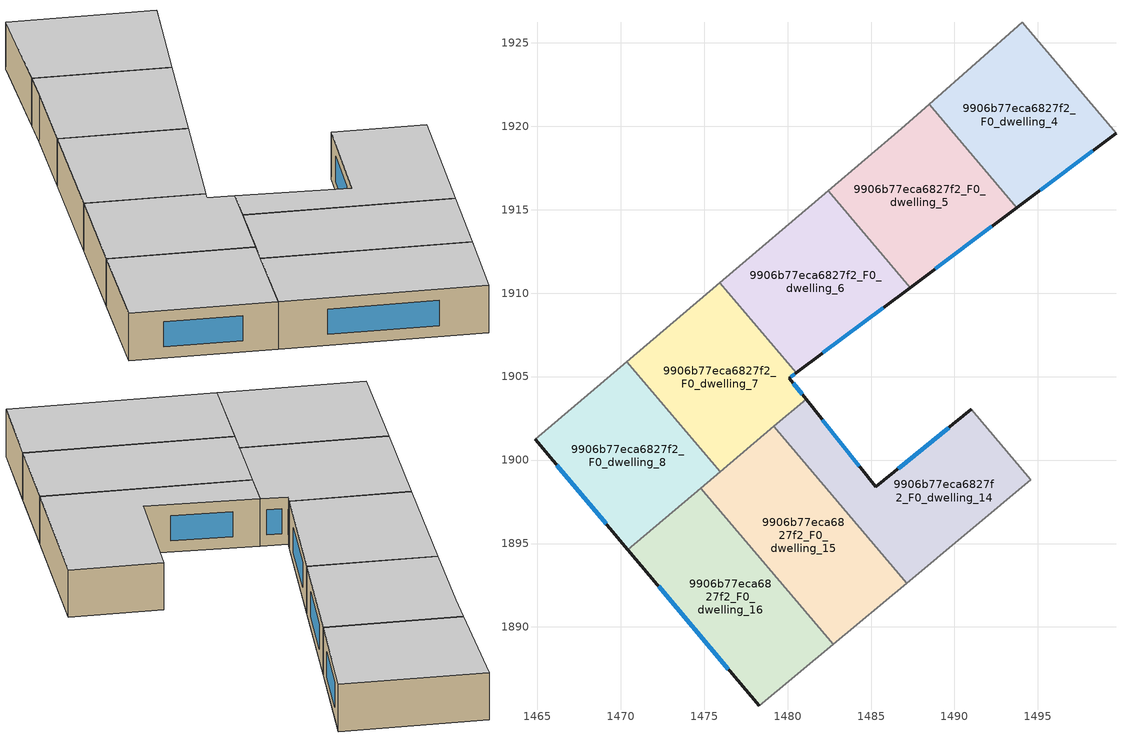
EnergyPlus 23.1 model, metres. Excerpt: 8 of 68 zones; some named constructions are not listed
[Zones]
9906b77eca6827f2_F0_dwelling_14
 floor ground (EU_floor_Construction): 1490.99,1903.04 1494.57,1898.81 1487.13,1892.63 1479.18,1902.01 1481.11,1903.65 1485.29,1898.39 z0
 wall outside (EU_wall_Construction): 1490.99,1903.04 1485.29,1898.39 1481.11,1903.65 z0:3
 wall to 9906b77eca6827f2_F0_dwelling_13 (EU_wall_Construction): 1494.57,1898.81 1490.99,1903.04 z0:3
 wall adiabatic (EU_wall_Construction): 1487.13,1892.63 1494.57,1898.81 z0:3
 wall to 9906b77eca6827f2_F0_dwelling_15 (EU_wall_Construction): 1479.18,1902.01 1487.13,1892.63 z0:3
 wall to 9906b77eca6827f2_F0_dwelling_7 (EU_wall_Construction): 1481.11,1903.65 1479.18,1902.01 z0:3
 window (EU_Window_Construction): 1484.31,1899.62 1482.09,1902.42 / 1489.65,1901.94 1486.63,1899.48 z0.7:2.3
 ceiling to 9906b77eca6827f2_F1_dwelling_14 (EU_floor_Construction): 1494.57,1898.81 1490.99,1903.04 1485.29,1898.39 1481.11,1903.65 1479.18,1902.01 1487.13,1892.63 z3
9906b77eca6827f2_F0_dwelling_15
 floor ground (EU_floor_Construction): 1479.18,1902.01 1487.13,1892.63 1482.73,1888.97 1474.81,1898.32 z0
 wall adiabatic (EU_wall_Construction): 1482.73,1888.97 1487.13,1892.63 z0:3
 wall to 9906b77eca6827f2_F0_dwelling_16 (EU_wall_Construction): 1474.81,1898.32 1482.73,1888.97 z0:3
 wall to 9906b77eca6827f2_F0_dwelling_8 (EU_wall_Construction): 1475.96,1899.29 1474.81,1898.32 z0:3
 wall to 9906b77eca6827f2_F0_dwelling_7 (EU_wall_Construction): 1479.18,1902.02 1475.96,1899.29 z0:3
 ceiling to 9906b77eca6827f2_F1_dwelling_15 (EU_floor_Construction): 1487.13,1892.63 1479.18,1902.01 1474.81,1898.32 1482.73,1888.97 z3
9906b77eca6827f2_F0_dwelling_16
 floor ground (EU_floor_Construction): 1474.81,1898.32 1482.73,1888.97 1478.3,1885.29 1470.44,1894.62 z0
 wall outside (EU_wall_Construction): 1470.44,1894.62 1478.3,1885.29 z0:3
 wall adiabatic (EU_wall_Construction): 1478.3,1885.29 1482.73,1888.97 z0:3
 wall to 9906b77eca6827f2_F0_dwelling_8 (EU_wall_Construction): 1474.81,1898.32 1470.44,1894.62 z0:3
 window (EU_Window_Construction): 1472.29,1892.43 1476.46,1887.48 z0.7:2.3
 ceiling to 9906b77eca6827f2_F1_dwelling_16 (EU_floor_Construction): 1482.73,1888.97 1474.81,1898.32 1470.44,1894.62 1478.3,1885.29 z3
9906b77eca6827f2_F0_dwelling_4
 floor ground (EU_floor_Construction): 1494.04,1926.22 1499.67,1919.57 1493.73,1915.12 1488.48,1921.31 z0
 wall outside (EU_wall_Construction): 1493.73,1915.12 1499.67,1919.57 z0:3
 wall to 9906b77eca6827f2_F0_dwelling_3 (EU_wall_Construction): 1499.67,1919.57 1494.04,1926.22 z0:3
 wall to 9906b77eca6827f2_F0_dwelling_5 (EU_wall_Construction): 1488.48,1921.31 1493.73,1915.12 z0:3
 wall adiabatic (EU_wall_Construction): 1494.04,1926.22 1488.48,1921.31 z0:3
 window (EU_Window_Construction): 1495.12,1916.16 1498.28,1918.53 z0.7:2.3
 ceiling to 9906b77eca6827f2_F1_dwelling_4 (EU_floor_Construction): 1499.67,1919.57 1494.04,1926.22 1488.48,1921.31 1493.73,1915.12 z3
9906b77eca6827f2_F0_dwelling_5
 floor ground (EU_floor_Construction): 1488.48,1921.31 1493.73,1915.12 1487.34,1910.33 1482.44,1916.12 1486.82,1919.84 z0
 wall outside (EU_wall_Construction): 1487.34,1910.33 1493.73,1915.12 z0:3
 wall adiabatic (EU_wall_Construction): 1488.48,1921.31 1486.82,1919.84 1482.44,1916.12 z0:3
 wall to 9906b77eca6827f2_F0_dwelling_6 (EU_wall_Construction): 1482.44,1916.12 1487.34,1910.33 z0:3
 window (EU_Window_Construction): 1488.84,1911.45 1492.23,1913.99 z0.7:2.3
 ceiling to 9906b77eca6827f2_F1_dwelling_5 (EU_floor_Construction): 1493.73,1915.12 1488.48,1921.31 1486.82,1919.84 1482.44,1916.12 1487.34,1910.33 z3
9906b77eca6827f2_F0_dwelling_6
 floor ground (EU_floor_Construction): 1482.44,1916.12 1487.34,1910.33 1480.52,1905.22 1475.94,1910.62 z0
 wall outside (EU_wall_Construction): 1480.52,1905.22 1487.34,1910.33 z0:3
 wall to 9906b77eca6827f2_F0_dwelling_7 (EU_wall_Construction): 1475.94,1910.62 1480.52,1905.22 z0:3
 wall adiabatic (EU_wall_Construction): 1482.44,1916.12 1475.94,1910.62 z0:3
 window (EU_Window_Construction): 1482.12,1906.42 1485.74,1909.13 z0.7:2.3
 ceiling to 9906b77eca6827f2_F1_dwelling_6 (EU_floor_Construction): 1487.34,1910.33 1482.44,1916.12 1475.94,1910.62 1480.52,1905.22 z3
9906b77eca6827f2_F0_dwelling_7
 floor ground (EU_floor_Construction): 1475.94,1910.62 1480.52,1905.22 1480.11,1904.91 1481.11,1903.65 1475.96,1899.29 1470.37,1905.89 z0
 wall outside (EU_wall_Construction): 1481.11,1903.65 1480.11,1904.91 1480.52,1905.22 z0:3
 wall to 9906b77eca6827f2_F0_dwelling_8 (EU_wall_Construction): 1470.37,1905.89 1475.96,1899.29 z0:3
 wall adiabatic (EU_wall_Construction): 1475.94,1910.62 1470.37,1905.89 z0:3
 window (EU_Window_Construction): 1480.2,1904.98 1480.42,1905.15 / 1480.87,1903.95 1480.34,1904.62 z0.7:2.3
 ceiling to 9906b77eca6827f2_F1_dwelling_7 (EU_floor_Construction): 1481.11,1903.65 1480.11,1904.91 1480.52,1905.22 1475.94,1910.62 1470.37,1905.89 1475.96,1899.29 z3
9906b77eca6827f2_F0_dwelling_8
 floor ground (EU_floor_Construction): 1470.37,1905.89 1475.96,1899.29 1470.44,1894.62 1464.87,1901.23 z0
 wall outside (EU_wall_Construction): 1464.87,1901.23 1470.44,1894.62 z0:3
 wall adiabatic (EU_wall_Construction): 1470.37,1905.89 1464.87,1901.23 z0:3
 window (EU_Window_Construction): 1466.18,1899.68 1469.13,1896.17 z0.7:2.3
 ceiling to 9906b77eca6827f2_F1_dwelling_8 (EU_floor_Construction): 1475.96,1899.29 1470.37,1905.89 1464.87,1901.23 1470.44,1894.62 z3
[HVACTEMPLATE:THERMOSTAT] Constant Heating Setpoint=20; Constant Cooling Setpoint=50
EU_HeatOnly_9906b77eca6827f2_F0_dwelling_0; EU_HeatOnly_9906b77eca6827f2_F0_dwelling_1; EU_HeatOnly_9906b77eca6827f2_F0_dwelling_2; EU_HeatOnly_9906b77eca6827f2_F0_dwelling_3; EU_HeatOnly_9906b77eca6827f2_F0_dwelling_4; EU_HeatOnly_9906b77eca6827f2_F0_dwelling_5; EU_HeatOnly_9906b77eca6827f2_F0_dwelling_6; EU_HeatOnly_9906b77eca6827f2_F0_dwelling_7; EU_HeatOnly_9906b77eca6827f2_F0_dwelling_8; EU_HeatOnly_9906b77eca6827f2_F0_dwelling_9; EU_HeatOnly_9906b77eca6827f2_F0_dwelling_10; EU_HeatOnly_9906b77eca6827f2_F0_dwelling_11; EU_HeatOnly_9906b77eca6827f2_F0_dwelling_12; EU_HeatOnly_9906b77eca6827f2_F0_dwelling_13; EU_HeatOnly_9906b77eca6827f2_F0_dwelling_14; EU_HeatOnly_9906b77eca6827f2_F0_dwelling_15; EU_HeatOnly_9906b77eca6827f2_F0_dwelling_16; EU_HeatOnly_9906b77eca6827f2_F1_dwelling_0; EU_HeatOnly_9906b77eca6827f2_F1_dwelling_1; EU_HeatOnly_9906b77eca6827f2_F1_dwelling_2; EU_HeatOnly_9906b77eca6827f2_F1_dwelling_3; EU_HeatOnly_9906b77eca6827f2_F1_dwelling_4; EU_HeatOnly_9906b77eca6827f2_F1_dwelling_5; EU_HeatOnly_9906b77eca6827f2_F1_dwelling_6; EU_HeatOnly_9906b77eca6827f2_F1_dwelling_7; EU_HeatOnly_9906b77eca6827f2_F1_dwelling_8; EU_HeatOnly_9906b77eca6827f2_F1_dwelling_9; EU_HeatOnly_9906b77eca6827f2_F1_dwelling_10; EU_HeatOnly_9906b77eca6827f2_F1_dwelling_11; EU_HeatOnly_9906b77eca6827f2_F1_dwelling_12; EU_HeatOnly_9906b77eca6827f2_F1_dwelling_13; EU_HeatOnly_9906b77eca6827f2_F1_dwelling_14; EU_HeatOnly_9906b77eca6827f2_F1_dwelling_15; EU_HeatOnly_9906b77eca6827f2_F1_dwelling_16; EU_HeatOnly_9906b77eca6827f2_F2_dwelling_0; EU_HeatOnly_9906b77eca6827f2_F2_dwelling_1; EU_HeatOnly_9906b77eca6827f2_F2_dwelling_2; EU_HeatOnly_9906b77eca6827f2_F2_dwelling_3; EU_HeatOnly_9906b77eca6827f2_F2_dwelling_4; EU_HeatOnly_9906b77eca6827f2_F2_dwelling_5; EU_HeatOnly_9906b77eca6827f2_F2_dwelling_6; EU_HeatOnly_9906b77eca6827f2_F2_dwelling_7; EU_HeatOnly_9906b77eca6827f2_F2_dwelling_8; EU_HeatOnly_9906b77eca6827f2_F2_dwelling_9; EU_HeatOnly_9906b77eca6827f2_F2_dwelling_10; EU_HeatOnly_9906b77eca6827f2_F2_dwelling_11; EU_HeatOnly_9906b77eca6827f2_F2_dwelling_12; EU_HeatOnly_9906b77eca6827f2_F2_dwelling_13; EU_HeatOnly_9906b77eca6827f2_F2_dwelling_14; EU_HeatOnly_9906b77eca6827f2_F2_dwelling_15; EU_HeatOnly_9906b77eca6827f2_F2_dwelling_16; EU_HeatOnly_9906b77eca6827f2_F3_dwelling_0; EU_HeatOnly_9906b77eca6827f2_F3_dwelling_1; EU_HeatOnly_9906b77eca6827f2_F3_dwelling_2; EU_HeatOnly_9906b77eca6827f2_F3_dwelling_3; EU_HeatOnly_9906b77eca6827f2_F3_dwelling_4; EU_HeatOnly_9906b77eca6827f2_F3_dwelling_5; EU_HeatOnly_9906b77eca6827f2_F3_dwelling_6; EU_HeatOnly_9906b77eca6827f2_F3_dwelling_7; EU_HeatOnly_9906b77eca6827f2_F3_dwelling_8; EU_HeatOnly_9906b77eca6827f2_F3_dwelling_9; EU_HeatOnly_9906b77eca6827f2_F3_dwelling_10; EU_HeatOnly_9906b77eca6827f2_F3_dwelling_11; EU_HeatOnly_9906b77eca6827f2_F3_dwelling_12; EU_HeatOnly_9906b77eca6827f2_F3_dwelling_13; EU_HeatOnly_9906b77eca6827f2_F3_dwelling_14; EU_HeatOnly_9906b77eca6827f2_F3_dwelling_15; EU_HeatOnly_9906b77eca6827f2_F3_dwelling_16
[SCHEDULE:CONSTANT]
Name | Hourly Value
EU_AlwaysOn | 1
EU_CoolingOff | 0
[SCHEDULE:FILE] Column Number=1; Rows to Skip at Top=0; Number of Hours of Data=8760; Column Separator=Comma; Interpolate to Timestep=No; Minutes per Item=60; Adjust Schedule for Daylight Savings=Yes
Name | File
EU_Step8_GainSchedule_9906b77eca6827f2_F0_dwelling_14_f000 | ../../schedules/9906b77eca6827f2/9906b77eca6827f2_F0_dwelling_14_f000_gain.csv
EU_Step8_GainSchedule_9906b77eca6827f2_F0_dwelling_15_f000 | ../../schedules/9906b77eca6827f2/9906b77eca6827f2_F0_dwelling_15_f000_gain.csv
EU_Step8_GainSchedule_9906b77eca6827f2_F0_dwelling_16_f000 | ../../schedules/9906b77eca6827f2/9906b77eca6827f2_F0_dwelling_16_f000_gain.csv
EU_Step8_GainSchedule_9906b77eca6827f2_F1_dwelling_0_f000 | ../../schedules/9906b77eca6827f2/9906b77eca6827f2_F1_dwelling_0_f000_gain.csv
EU_Step8_GainSchedule_9906b77eca6827f2_F1_dwelling_1_f000 | ../../schedules/9906b77eca6827f2/9906b77eca6827f2_F1_dwelling_1_f000_gain.csv
EU_Step8_GainSchedule_9906b77eca6827f2_F1_dwelling_2_f000 | ../../schedules/9906b77eca6827f2/9906b77eca6827f2_F1_dwelling_2_f000_gain.csv
EU_Step8_GainSchedule_9906b77eca6827f2_F1_dwelling_3_f000 | ../../schedules/9906b77eca6827f2/9906b77eca6827f2_F1_dwelling_3_f000_gain.csv
EU_Step8_GainSchedule_9906b77eca6827f2_F1_dwelling_4_f000 | ../../schedules/9906b77eca6827f2/9906b77eca6827f2_F1_dwelling_4_f000_gain.csv
EU_Step8_GainSchedule_9906b77eca6827f2_F1_dwelling_5_f000 | ../../schedules/9906b77eca6827f2/9906b77eca6827f2_F1_dwelling_5_f000_gain.csv
EU_Step8_GainSchedule_9906b77eca6827f2_F1_dwelling_6_f000 | ../../schedules/9906b77eca6827f2/9906b77eca6827f2_F1_dwelling_6_f000_gain.csv
EU_Step8_GainSchedule_9906b77eca6827f2_F1_dwelling_7_f000 | ../../schedules/9906b77eca6827f2/9906b77eca6827f2_F1_dwelling_7_f000_gain.csv
EU_Step8_GainSchedule_9906b77eca6827f2_F1_dwelling_8_f000 | ../../schedules/9906b77eca6827f2/9906b77eca6827f2_F1_dwelling_8_f000_gain.csv
EU_Step8_GainSchedule_9906b77eca6827f2_F1_dwelling_9_f000 | ../../schedules/9906b77eca6827f2/9906b77eca6827f2_F1_dwelling_9_f000_gain.csv
EU_Step8_GainSchedule_9906b77eca6827f2_F1_dwelling_10_f000 | ../../schedules/9906b77eca6827f2/9906b77eca6827f2_F1_dwelling_10_f000_gain.csv
EU_Step8_GainSchedule_9906b77eca6827f2_F1_dwelling_11_f000 | ../../schedules/9906b77eca6827f2/9906b77eca6827f2_F1_dwelling_11_f000_gain.csv
EU_Step8_GainSchedule_9906b77eca6827f2_F1_dwelling_12_f000 | ../../schedules/9906b77eca6827f2/9906b77eca6827f2_F1_dwelling_12_f000_gain.csv
EU_Step8_GainSchedule_9906b77eca6827f2_F1_dwelling_13_f000 | ../../schedules/9906b77eca6827f2/9906b77eca6827f2_F1_dwelling_13_f000_gain.csv
EU_Step8_GainSchedule_9906b77eca6827f2_F1_dwelling_14_f000 | ../../schedules/9906b77eca6827f2/9906b77eca6827f2_F1_dwelling_14_f000_gain.csv
EU_Step8_GainSchedule_9906b77eca6827f2_F1_dwelling_15_f000 | ../../schedules/9906b77eca6827f2/9906b77eca6827f2_F1_dwelling_15_f000_gain.csv
EU_Step8_GainSchedule_9906b77eca6827f2_F1_dwelling_16_f000 | ../../schedules/9906b77eca6827f2/9906b77eca6827f2_F1_dwelling_16_f000_gain.csv
EU_Step8_GainSchedule_9906b77eca6827f2_F3_dwelling_1_f000 | ../../schedules/9906b77eca6827f2/9906b77eca6827f2_F3_dwelling_1_f000_gain.csv
EU_Step8_GainSchedule_9906b77eca6827f2_F3_dwelling_2_f000 | ../../schedules/9906b77eca6827f2/9906b77eca6827f2_F3_dwelling_2_f000_gain.csv
EU_Step8_GainSchedule_9906b77eca6827f2_F3_dwelling_3_f000 | ../../schedules/9906b77eca6827f2/9906b77eca6827f2_F3_dwelling_3_f000_gain.csv
EU_Step8_GainSchedule_9906b77eca6827f2_F3_dwelling_4_f000 | ../../schedules/9906b77eca6827f2/9906b77eca6827f2_F3_dwelling_4_f000_gain.csv
EU_Step8_GainSchedule_9906b77eca6827f2_F3_dwelling_5_f000 | ../../schedules/9906b77eca6827f2/9906b77eca6827f2_F3_dwelling_5_f000_gain.csv
EU_Step8_GainSchedule_9906b77eca6827f2_F3_dwelling_6_f000 | ../../schedules/9906b77eca6827f2/9906b77eca6827f2_F3_dwelling_6_f000_gain.csv
EU_Step8_GainSchedule_9906b77eca6827f2_F3_dwelling_7_f000 | ../../schedules/9906b77eca6827f2/9906b77eca6827f2_F3_dwelling_7_f000_gain.csv
EU_Step8_GainSchedule_9906b77eca6827f2_F3_dwelling_8_f000 | ../../schedules/9906b77eca6827f2/9906b77eca6827f2_F3_dwelling_8_f000_gain.csv
EU_Step8_GainSchedule_9906b77eca6827f2_F3_dwelling_9_f000 | ../../schedules/9906b77eca6827f2/9906b77eca6827f2_F3_dwelling_9_f000_gain.csv
EU_Step8_GainSchedule_9906b77eca6827f2_F3_dwelling_10_f000 | ../../schedules/9906b77eca6827f2/9906b77eca6827f2_F3_dwelling_10_f000_gain.csv
EU_Step8_GainSchedule_9906b77eca6827f2_F3_dwelling_11_f000 | ../../schedules/9906b77eca6827f2/9906b77eca6827f2_F3_dwelling_11_f000_gain.csv
EU_Step8_GainSchedule_9906b77eca6827f2_F3_dwelling_12_f000 | ../../schedules/9906b77eca6827f2/9906b77eca6827f2_F3_dwelling_12_f000_gain.csv
EU_Step8_GainSchedule_9906b77eca6827f2_F3_dwelling_13_f000 | ../../schedules/9906b77eca6827f2/9906b77eca6827f2_F3_dwelling_13_f000_gain.csv
EU_Step8_GainSchedule_9906b77eca6827f2_F3_dwelling_14_f000 | ../../schedules/9906b77eca6827f2/9906b77eca6827f2_F3_dwelling_14_f000_gain.csv
EU_Step8_GainSchedule_9906b77eca6827f2_F3_dwelling_15_f000 | ../../schedules/9906b77eca6827f2/9906b77eca6827f2_F3_dwelling_15_f000_gain.csv
EU_Step8_GainSchedule_9906b77eca6827f2_F3_dwelling_16_f000 | ../../schedules/9906b77eca6827f2/9906b77eca6827f2_F3_dwelling_16_f000_gain.csv
